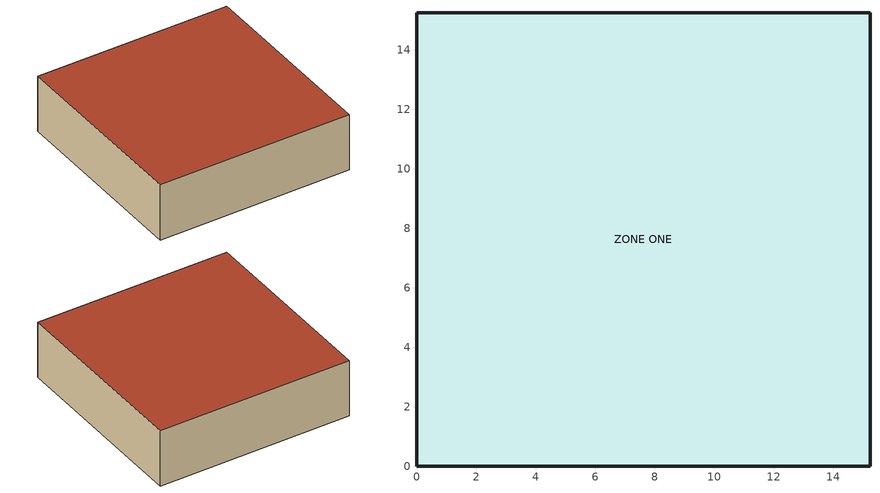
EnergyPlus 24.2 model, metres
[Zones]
ZONE ONE
 floor adiabatic (FLOOR): 15.24,0 0,0 0,15.24 15.24,15.24 z0
 wall outside (R13WALL): 0,0 15.24,0 15.24,15.24 0,15.24 0,0 z0:4.57
 roof outside (ROOF31): 0,15.24 0,0 15.24,0 15.24,15.24 z4.57
[Building]
Simple One Zone (Wireframe DXF): Loads convergence tolerance value=0.04; Maximum number of warmup days=30; Minimum number of warmup days=6; North axis=0; Solar distribution=MinimalShadowing; Temperature convergence tolerance value=0.004; Terrain=Suburbs
[Site:Location]
Denver Centennial  Golden   N_CO_USA Design_Conditions: Elevation=1829; Latitude=39.74; Longitude=-105.18; Time zone=-7
[SizingPeriod:DesignDay] Barometric pressure=81198; Day of month=21; Daylight saving time indicator=No; Humidity condition type=WetBulb; Rain indicator=No; Snow indicator=No; Solar model indicator=ASHRAEClearSky
Name | Daily dry bulb temperature range | Day type | Maximum dry bulb temperature | Month | Sky clearness | Wetbulb or dewpoint at maximum dry bulb | Wind direction | Wind speed
Denver Centennial  Golden   N Ann Clg 1% Condns DB=>MWB | 15.2 | SummerDesignDay | 32 | 7 | 1 | 15.5 | 0 | 4.9
Denver Centennial  Golden   N Ann Htg 99% Condns DB | 0 | WinterDesignDay | -15.5 | 12 | 0 | -15.5 | 340 | 3
[Construction]
FLOOR: C5 - 4 IN HW CONCRETE
R13WALL: R13LAYER
ROOF31: R31LAYER
[Material]
C5 - 4 IN HW CONCRETE: Conductivity=1.729577; Density=2242.585; Roughness=MediumRough; Solar absorptance=0.65; Specific heat=836.8; Thermal absorptance=0.9; Thickness=0.101498; Visible absorptance=0.65
[Material:NoMass] Roughness=Rough; Solar absorptance=0.75; Thermal absorptance=0.9; Visible absorptance=0.75
Name | Thermal resistance
R13LAYER | 2.290965
R31LAYER | 5.456
[EnergyManagementSystem:GlobalVariable]
EnergyManagementSystem:GlobalVariable 1: MaximumEffort
[Exterior:Lights]
ExtLights: Control option=AstronomicalClock; Design level=5250; End use subcategory=Grounds Lights; Schedule=AlwaysOn
[OtherEquipment] Design level calculation method=EquipmentLevel; Fraction latent=0; Fraction lost=0; Fraction radiant=0; Fuel type=None; Schedule=AlwaysOn; Zone or zonelist or space or spacelist=ZONE ONE
Name | Design level
Test 352 minus | -352
Test 352a | 352
[Zone]
ZONE ONE: Ceiling height=Autocalculate; Multiplier=1; Type=1; Volume=Autocalculate
[Schedule:Constant]
AlwaysOn: Hourly value=1
